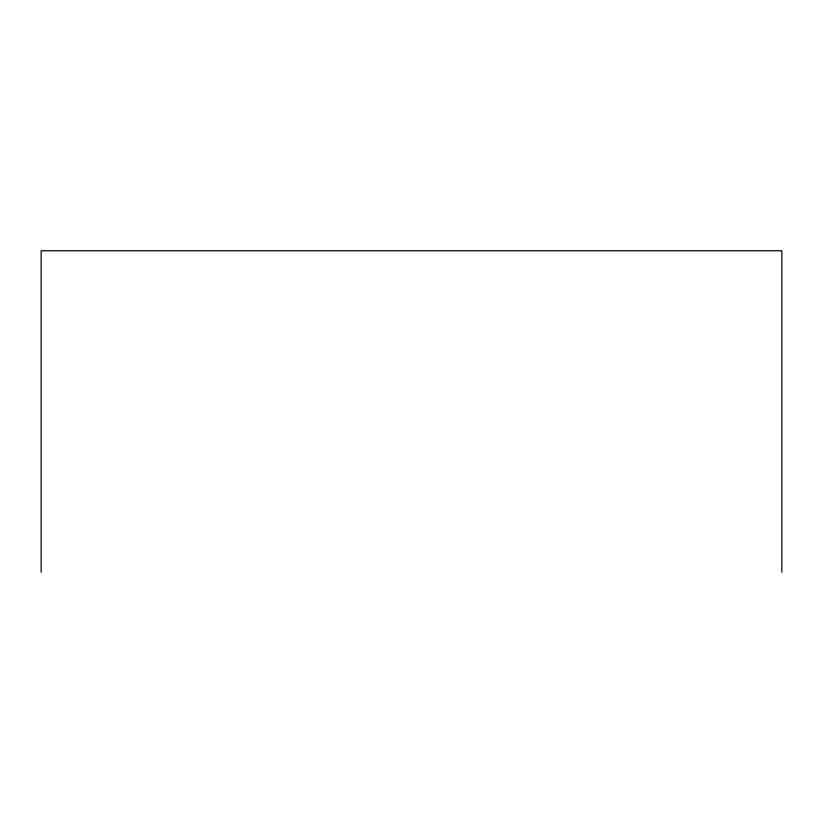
<?xml version="1.0" encoding="UTF-8"?>
<svg xmlns="http://www.w3.org/2000/svg" width="823" height="823" viewBox="0 0 823 823"><rect width="100%" height="100%" fill="white"/><g stroke="black" fill="none" stroke-linecap="round" stroke-linejoin="round"><path stroke-width="1.23" d="M781.85 572.232L781.85 250.768L41.15 250.768L41.15 572.232"/></g></svg>
